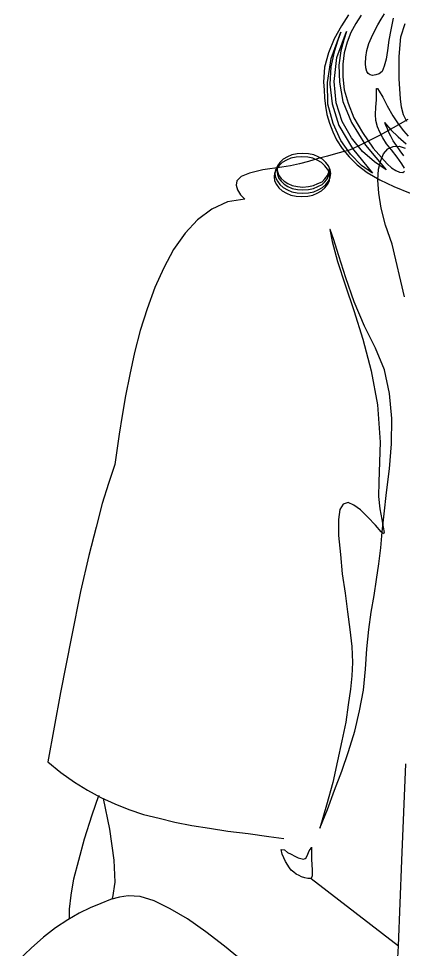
# Model space of a CAD drawing. Extents: x 136.24 to 136.84, y 55.91 to 57.59.
# Drawn here: x 136.3132 to 136.4658, y 56.9786 to 57.3477 of the extents above; entities that cross this region are included whole.
import ezdxf

# ---------------------------------------------------------------- set-up
doc = ezdxf.new("R2010")
doc.units = 0
doc.layers.get('0').update_dxf_attribs({"linetype": 'CONTINUOUS'})

msp = doc.modelspace()

# ---------------------------------------------------------------- linework, layer by layer
msp.add_line((136.4292, 57.00677), (136.46393, 56.98006))
at = {"linetype": 'CONTINUOUS'}
for points in [[(136.44408, 57.34922), (136.44122, 57.34483), (136.43836, 57.33968), (136.43607, 57.33415), (136.43455, 57.32843), (136.43417, 57.32251), (136.43435, 57.31946), (136.43455, 57.31622), (136.43492, 57.31297), (136.4355, 57.30973), (136.43646, 57.30629), (136.43779, 57.30286), (136.43932, 57.29962), (136.44161, 57.29619), (136.44428, 57.29294), (136.44751, 57.2897), (136.45152, 57.28664), (136.45649, 57.28378), (136.46202, 57.28111), (136.46851, 57.27844)], [(136.44905, 57.34903), (136.44694, 57.34579), (136.44504, 57.34216), (136.44351, 57.33834), (136.44236, 57.33415), (136.44179, 57.32957), (136.44179, 57.32461), (136.44236, 57.31946), (136.4439, 57.31412), (136.44619, 57.30839), (136.44962, 57.30248), (136.45381, 57.29637), (136.45935, 57.29007), (136.46107, 57.28855), (136.46278, 57.28741), (136.46431, 57.28683), (136.46564, 57.28664), (136.46622, 57.28721)], [(136.46183, 57.34789), (136.46087, 57.34331), (136.46011, 57.33911), (136.45954, 57.3351), (136.45896, 57.33167), (136.4582, 57.32881), (136.45744, 57.32671), (136.45629, 57.32575), (136.45496, 57.32537), (136.45363, 57.32518), (136.45267, 57.32537), (136.45191, 57.32594), (136.45134, 57.32671), (136.45095, 57.32823), (136.45076, 57.32995), (136.45095, 57.33243), (136.45134, 57.3351), (136.45209, 57.33777), (136.45324, 57.34025), (136.45438, 57.34274), (136.45572, 57.34521), (136.45706, 57.3475), (136.45839, 57.3496)], [(136.46717, 57.30686), (136.46583, 57.30954), (136.46507, 57.31259), (136.46469, 57.31584), (136.46412, 57.32385), (136.46412, 57.33262), (136.46488, 57.34045), (136.46659, 57.34579)], [(136.44104, 57.34235), (136.43989, 57.33911), (136.43836, 57.33453), (136.43703, 57.32861), (136.43664, 57.32174), (136.4376, 57.31393), (136.44027, 57.30534), (136.44561, 57.29619), (136.45363, 57.28646), (136.44923, 57.2895), (136.44485, 57.2939), (136.44104, 57.29942), (136.43798, 57.3061), (136.43588, 57.31373), (136.43569, 57.32232), (136.43721, 57.33186), (136.44104, 57.34235)], [(136.44332, 57.34254), (136.44218, 57.3393), (136.44104, 57.33491), (136.44027, 57.32918), (136.44046, 57.32251), (136.44179, 57.31488), (136.44523, 57.30649), (136.45076, 57.29752), (136.45896, 57.28778), (136.45438, 57.29084), (136.44962, 57.29504), (136.44523, 57.30038), (136.44161, 57.30686), (136.43912, 57.3143), (136.43836, 57.3227), (136.4395, 57.33224), (136.44332, 57.34254)], [(136.46622, 57.28836), (136.46526, 57.29007), (136.46336, 57.29275), (136.46107, 57.29561), (136.45916, 57.29809), (136.45763, 57.30038), (136.45649, 57.30267), (136.45553, 57.30477), (136.45496, 57.30725), (136.45477, 57.30973), (136.45496, 57.31259), (136.45515, 57.31545), (136.45515, 57.31755), (136.45515, 57.31927), (136.45515, 57.32003), (136.45553, 57.32003), (136.45629, 57.31888), (136.45763, 57.31659), (136.45935, 57.31316), (136.46164, 57.30915), (136.46373, 57.30591), (136.46583, 57.30324), (136.46774, 57.30114)], [(136.46755, 57.30763), (136.46183, 57.30439), (136.45667, 57.30152), (136.45209, 57.29923), (136.44848, 57.29733), (136.44561, 57.29599), (136.44408, 57.29542), (136.44179, 57.29485), (136.43893, 57.29408), (136.43569, 57.29313), (136.43206, 57.29218), (136.42825, 57.29103), (136.42462, 57.29007), (136.421, 57.28932), (136.41756, 57.28875), (136.41012, 57.28778), (136.40479, 57.28646), (136.40154, 57.28512), (136.39982, 57.2834), (136.39944, 57.28168), (136.40001, 57.27977), (136.40116, 57.27787), (136.40288, 57.27615), (136.39601, 57.27501), (136.3899, 57.27215), (136.38418, 57.26795), (136.37922, 57.2626), (136.37464, 57.25612), (136.37083, 57.24887), (136.3672, 57.24105), (136.36414, 57.23265), (136.36148, 57.22407), (136.35919, 57.21529), (136.35728, 57.20652), (136.35556, 57.19812), (136.35423, 57.1903), (136.35308, 57.18286), (136.35212, 57.17637), (136.35137, 57.17084), (136.34889, 57.1634), (136.3464, 57.15539), (136.34392, 57.14604), (136.34106, 57.13478), (136.33782, 57.12047), (136.33419, 57.10254), (136.32981, 57.08041), (136.32485, 57.05294), (136.33, 57.04874), (136.33534, 57.04493), (136.34049, 57.04168), (136.34583, 57.03881), (136.35137, 57.03634), (136.3569, 57.03405), (136.36281, 57.03214), (136.36892, 57.03062), (136.37521, 57.02909), (136.38189, 57.02775), (136.38895, 57.02661), (136.3962, 57.02546), (136.40421, 57.02451), (136.41241, 57.02336), (136.41844, 57.02259)], [(136.46602, 57.29332), (136.4645, 57.29523), (136.46316, 57.29733), (136.46183, 57.29923), (136.46087, 57.30114), (136.45992, 57.30286), (136.45935, 57.30439), (136.45878, 57.30553), (136.45858, 57.30629), (136.45839, 57.30649), (136.46087, 57.30362), (136.46373, 57.30076), (136.46698, 57.29809)], [(136.42596, 57.27844), (136.42825, 57.27863), (136.43035, 57.27902), (136.43206, 57.27977), (136.43378, 57.28073), (136.43512, 57.28188), (136.43607, 57.28321), (136.43684, 57.28474), (136.43703, 57.28626), (136.43684, 57.28778), (136.43607, 57.28932), (136.43512, 57.29065), (136.43378, 57.29198), (136.43206, 57.29294), (136.43035, 57.2937), (136.42825, 57.29408), (136.42596, 57.29427), (136.42367, 57.29408), (136.42157, 57.2937), (136.41985, 57.29294), (136.41814, 57.29198), (136.4168, 57.29065), (136.41585, 57.28932), (136.41509, 57.28778), (136.41489, 57.28626), (136.41509, 57.28474), (136.41585, 57.28321), (136.4168, 57.28188), (136.41814, 57.28073), (136.41985, 57.27977), (136.42157, 57.27902), (136.42367, 57.27863), (136.42596, 57.27844)], [(136.46622, 57.23742), (136.46144, 57.25822), (136.45878, 57.26585), (136.45706, 57.27253), (136.4561, 57.27844), (136.45572, 57.28359), (136.45592, 57.28798), (136.45687, 57.29141), (136.45801, 57.29408), (136.45973, 57.29599), (136.46183, 57.29694), (136.46412, 57.29714), (136.46659, 57.29637)], [(136.43664, 57.28492), (136.43664, 57.28492), (136.43646, 57.28646), (136.43569, 57.28798), (136.43474, 57.28932), (136.4334, 57.29065), (136.43168, 57.29161), (136.42997, 57.29236), (136.42787, 57.29275), (136.42558, 57.29294), (136.42329, 57.29275), (136.42119, 57.29236), (136.41947, 57.29161), (136.41776, 57.29065), (136.41642, 57.28932), (136.41547, 57.28798), (136.41509, 57.28721), (136.4147, 57.28646), (136.41452, 57.28492), (136.4147, 57.2834), (136.41547, 57.28188), (136.41642, 57.28054), (136.41776, 57.27939), (136.41947, 57.27844), (136.42119, 57.27768), (136.42329, 57.2773), (136.42558, 57.27711), (136.42787, 57.2773), (136.42997, 57.27768), (136.43168, 57.27844), (136.4334, 57.27939), (136.43474, 57.28054), (136.43569, 57.28188), (136.43646, 57.2834), (136.43664, 57.28492)], [(136.41566, 57.28855), (136.41585, 57.28703), (136.41642, 57.2855), (136.41738, 57.28435), (136.41852, 57.28321), (136.42004, 57.28226), (136.42176, 57.28149), (136.42386, 57.28111), (136.42596, 57.28092), (136.42825, 57.28111), (136.43016, 57.28149), (136.43188, 57.28226), (136.43359, 57.28302), (136.43474, 57.28417), (136.43569, 57.2855), (136.43626, 57.28683), (136.43646, 57.28836)], [(136.41566, 57.28741), (136.41585, 57.28588), (136.41642, 57.28435), (136.41738, 57.28321), (136.41852, 57.28206), (136.42004, 57.28111), (136.42176, 57.28034), (136.42386, 57.27997), (136.42596, 57.27977), (136.42825, 57.27997), (136.43016, 57.28034), (136.43188, 57.28111), (136.43359, 57.28188), (136.43474, 57.28302), (136.43569, 57.28435), (136.43626, 57.28569), (136.43646, 57.28721)], [(136.43264, 57.02661), (136.43569, 57.03405), (136.43855, 57.04168), (136.44141, 57.04931), (136.44408, 57.05713), (136.44656, 57.06515), (136.44848, 57.07316), (136.45, 57.08136), (136.45076, 57.08976), (136.45134, 57.09777), (136.45209, 57.1054), (136.45305, 57.11227), (136.4542, 57.11895), (136.45515, 57.12524), (136.4561, 57.13154), (136.45687, 57.13783), (136.45744, 57.14413), (136.4582, 57.15138), (136.45916, 57.15977), (136.4603, 57.16912), (136.46107, 57.17904), (136.46125, 57.18915), (136.4603, 57.19908), (136.45839, 57.20842), (136.45477, 57.21701), (136.45038, 57.22578), (136.44637, 57.23533), (136.44294, 57.24486), (136.44027, 57.25364), (136.43817, 57.26031), (136.43684, 57.26413), (136.43664, 57.26413), (136.4376, 57.25936), (136.4397, 57.25135), (136.44275, 57.24219), (136.44619, 57.23189), (136.4498, 57.22063), (136.45305, 57.20804), (136.45553, 57.1945), (136.45667, 57.1798), (136.4561, 57.16397), (136.45592, 57.15825), (136.45649, 57.15328), (136.45725, 57.14909), (136.45782, 57.14604), (136.4582, 57.14394), (136.45801, 57.14337), (136.45706, 57.14413), (136.45477, 57.1468), (136.45172, 57.15004), (136.44885, 57.15291), (136.44619, 57.15482), (136.4439, 57.15577), (136.44199, 57.1552), (136.44065, 57.1531), (136.44008, 57.14909), (136.44008, 57.14279), (136.44084, 57.13516), (136.44161, 57.12753), (136.44275, 57.1199), (136.4437, 57.11246), (136.44465, 57.1054), (136.44542, 57.09872), (136.44561, 57.09243), (136.44542, 57.08708), (136.44485, 57.08175), (136.4439, 57.07564), (136.44294, 57.06877), (136.44141, 57.06133), (136.4397, 57.05332), (136.43779, 57.04473), (136.43531, 57.03577), (136.43264, 57.02661)], [(136.46393, 56.98006), (136.46526, 57.01383), (136.46679, 57.05217)], [(136.33343, 56.99074), (136.33343, 56.99455), (136.33401, 57.00009), (136.33515, 57.00657), (136.33705, 57.01401), (136.33934, 57.02241), (136.3424, 57.03195), (136.34507, 57.03958), (136.34507, 57.0392)], [(136.34679, 57.03844), (136.34926, 57.02622), (136.35098, 57.01401), (136.35137, 57.00524), (136.35041, 56.99913), (136.35003, 56.99837), (136.35003, 56.99856)], [(136.4292, 57.00677), (136.42787, 57.00677), (136.42672, 57.00696), (136.42539, 57.00734), (136.42443, 57.00791), (136.42329, 57.00848), (136.42233, 57.00925), (136.42138, 57.01001), (136.42062, 57.01097), (136.41909, 57.01344), (136.41776, 57.0163), (136.41738, 57.01821), (136.41871, 57.01802), (136.41985, 57.01707), (136.42138, 57.0163), (136.42272, 57.01554), (136.42405, 57.01497), (136.4252, 57.01459), (136.42615, 57.0144), (136.42691, 57.01459), (136.4273, 57.01497), (136.42787, 57.0163), (136.42844, 57.01764), (136.4292, 57.01878), (136.4294, 57.01917), (136.4294, 57.01421), (136.42959, 57.0102), (136.42959, 57.00772), (136.4292, 57.00677)], [(136.3567, 56.9999), (136.35327, 56.99933), (136.34965, 56.99837), (136.34583, 56.99684), (136.34163, 56.99513), (136.33725, 56.99303), (136.33267, 56.99036), (136.32789, 56.98711), (136.32313, 56.98349), (136.31817, 56.9791), (136.31321, 56.97433)], [(136.4023, 56.97376), (136.39486, 56.97987), (136.38742, 56.98559), (136.38017, 56.99074), (136.3733, 56.99475), (136.367, 56.9978), (136.36148, 56.99952), (136.3567, 56.9999)], [(136.46336, 56.97052), (136.46393, 56.98006)]]:
    msp.add_lwpolyline(points, dxfattribs=at)

doc.saveas('drawing.dxf')
